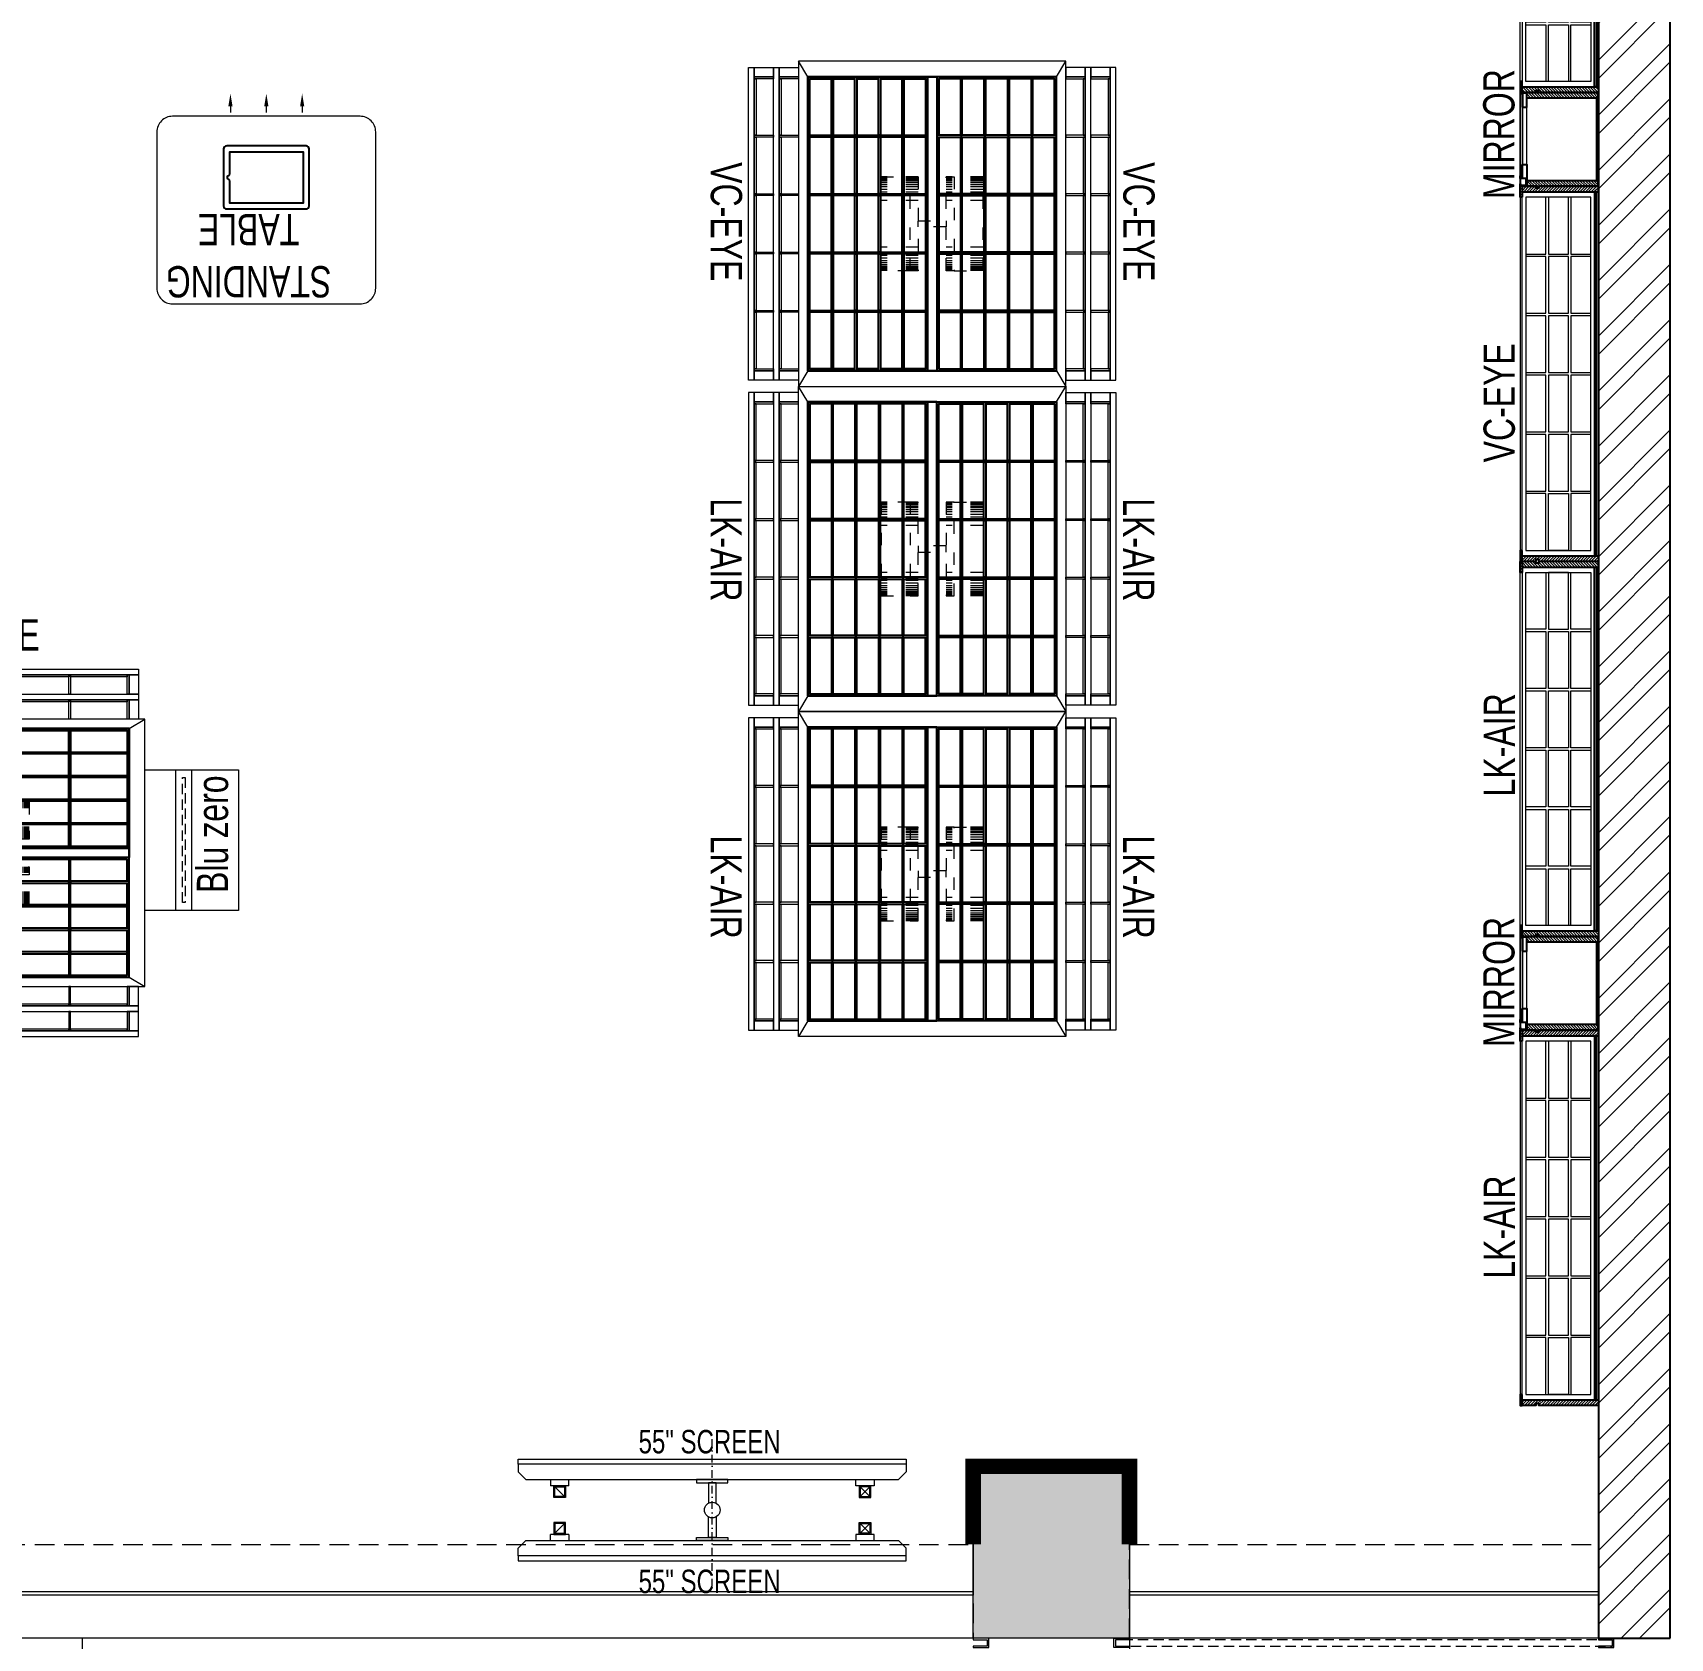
# Model space of a CAD drawing. Header units: feet. Extents: x 9387391 to 9401271, y -6779689 to -6765394.
# Drawn here: x 9396033 to 9401271, y -6774519 to -6769382 of the extents above; entities that cross this region are included whole.
import ezdxf

# ---------------------------------------------------------------- set-up
doc = ezdxf.new("R2010")
doc.units = ezdxf.units.FT
doc.header["$LTSCALE"] = 33
doc.header["$MEASUREMENT"] = 0
for name, pattern in [('ACAD_ISO03W100', [30, 12, -18]), ('D10_DASHED', [0.75, 0.5, -0.25]), ('DASHDOT2', [0.5, 0.25, -0.125, 0, -0.125]), ('HIDDEN', [9.525, 6.35, -3.175]), ('HIDDENX2', [0.75, 0.5, -0.25])]:
    doc.linetypes.add(name, pattern=pattern)
for name, color, linetype, lineweight in [('A-COL', 243, 'Continuous', 9), ('A-Glazing', 4, 'Continuous', 20), ('A-shutter', 8, 'Continuous', 18), ('A-STAIR', 6, 'Continuous', 5), ('beam', 90, 'Continuous', 9), ('column hatch', 5, 'Continuous', 0), ('LENS-DIM', 252, 'Continuous', 5), ('LENS-FURNITURE', 13, 'Continuous', 9), ('LENS-TEXT', 31, 'Continuous', 5), ('LENS_TEXT', 31, 'Continuous', 5), ('LK-EQPMT', 3, 'Continuous', 18), ('LK-FF&E FLOOR', 1, 'Continuous', 9), ('LK-FF&E WALL', 1, 'Continuous', 9), ('LK-IT', 3, 'Continuous', 18), ('LK-MIRROR', 133, 'Continuous', 13), ('LN-ELEVATION-1', 81, 'Continuous', 25), ('LN-ELEVATION-2', 103, 'Continuous', 20), ('LN-ELEVATION-3', 125, 'Continuous', 18), ('LN-ELEVATION-4', 145, 'Continuous', 13), ('LN-ELEVATION-5', 167, 'Continuous', 5), ('LN-HATCH', 251, 'Continuous', 0), ('PLANO-CARPET', 3, 'Continuous', 18), ('PLANO-TXT', 252, 'Continuous', 5), ('rolling shutter', 1, 'Continuous', 5)]:
    doc.layers.add(name, color=color, linetype=linetype, lineweight=lineweight)
doc.layers.add('A-WALL', color=1, linetype='Continuous')
doc.styles.add('LK TXT', font='GILC____.TTF', dxfattribs={"height": 100})
pattern_1 = [(45, (7858054.0837, 3504049.203), (-4.4901280605, 4.4901280605), [])]

# ---------------------------------------------------------------- blocks, each defined once
blk = doc.blocks.new('VC HD 1200')
at = {"layer": 'LN-HATCH', "ltscale": 0.5}
h = blk.add_hatch(dxfattribs=at)
h.set_pattern_fill('ANSI31', color=256, scale=2)
h.set_pattern_definition([(45, (3760859.753, 1795248.936), (-4.490128061, 4.490128061), [])])
h.paths.add_polyline_path([(-1200, 250), (-1200, 60), (-1194, 60), (-1194, 50), (-1200, 50), (-1200, 6), (-1182, 6), (-1182, 250)])
h = blk.add_hatch(dxfattribs=at)
h.set_pattern_fill('ANSI31', color=256, scale=2)
h.set_pattern_definition(pattern_1)
h.paths.add_polyline_path([(0, 250), (0, 60), (-6, 60), (-6, 50), (0, 50), (0, 6), (-18, 6), (-18, 250)])
h = blk.add_hatch(dxfattribs=at)
h.set_pattern_fill('ANSI31', color=256, scale=2)
h.set_pattern_definition([(45, (7858047.0837, 3504049.203), (-4.4901280605, 4.4901280605), [])])
h.paths.add_polyline_path([(-1165, 6), (-1165, 0), (-1200, 0), (-1200, 6)])
h = blk.add_hatch(dxfattribs=at)
h.set_pattern_fill('ANSI31', color=256, scale=2)
h.set_pattern_definition(pattern_1)
h.paths.add_polyline_path([(-28, 6), (-28, 0), (0, 0), (0, 6)])
at = {"layer": 'LN-ELEVATION-1', "ltscale": 0.5}
for points in [[(-1200, 250), (-1200, 60), (-1194, 60), (-1194, 50), (-1200, 50), (-1200, 6), (-1182, 6), (-1182, 250)], [(-18, 238), (-1182, 238), (-1182, 244), (-18, 244)], [(0, 250), (0, 60), (-6, 60), (-6, 50), (0, 50), (0, 6), (-18, 6), (-18, 250)], [(-1165, 6), (-1165, 0), (-1200, 0), (-1200, 6)], [(-35, 6), (-35, 0), (0, 0), (0, 6)]]:
    blk.add_lwpolyline(points, close=True, dxfattribs=at)
at = {"layer": 'LN-ELEVATION-3', "ltscale": 0.5}
for p, q in [((-1182, 250), (-18, 250)), ((-1165, 6), (-35, 6)), ((-35, 0), (-1165, 0))]:
    blk.add_line(p, q, dxfattribs=at)
for points in [[(-1165, 226), (-35, 226), (-35, 18), (-1165, 18)], [(-1165, 226), (-983.3, 226), (-983.3, 162), (-1165, 162)], [(-975.3, 226), (-793.7, 226), (-793.7, 162), (-975.3, 162)], [(-785.7, 226), (-604, 226), (-604, 162), (-785.7, 162)], [(-596, 226), (-414.3, 226), (-414.3, 162), (-596, 162)], [(-406.3, 226), (-224.7, 226), (-224.7, 162), (-406.3, 162)], [(-216.7, 226), (-35, 226), (-35, 162), (-216.7, 162)], [(-1165, 90), (-983.3, 90), (-983.3, 154), (-1165, 154)], [(-975.3, 154), (-793.7, 154), (-793.7, 90), (-975.3, 90)], [(-785.7, 154), (-604, 154), (-604, 90), (-785.7, 90)], [(-596, 154), (-414.3, 154), (-414.3, 90), (-596, 90)], [(-406.3, 154), (-224.7, 154), (-224.7, 90), (-406.3, 90)], [(-216.7, 154), (-35, 154), (-35, 90), (-216.7, 90)], [(-1165, 82), (-983.3, 82), (-983.3, 18), (-1165, 18)], [(-975.3, 82), (-793.7, 82), (-793.7, 18), (-975.3, 18)], [(-785.7, 82), (-604, 82), (-604, 18), (-785.7, 18)], [(-596, 82), (-414.3, 82), (-414.3, 18), (-596, 18)], [(-406.3, 82), (-224.7, 82), (-224.7, 18), (-406.3, 18)], [(-216.7, 82), (-35, 82), (-35, 18), (-216.7, 18)]]:
    blk.add_lwpolyline(points, close=True, dxfattribs=at)
blk = doc.blocks.new('MIRROR')
at = {"layer": 'LN-HATCH', "ltscale": 0.5}
h = blk.add_hatch(dxfattribs=at)
h.set_pattern_fill('ANSI31', color=256, scale=2)
h.set_pattern_definition([(45, (4060433.7416, 1708720.787), (-4.4901280605, 4.4901280605), [])])
h.paths.add_polyline_path([(212.9, 101.3), (230.9, 101.3), (230.9, -127.7), (212.9, -127.7)])
h.paths.add_polyline_path([(230.9, 95.3), (494.9, 95.3), (494.9, 101.3), (230.9, 101.3)])
h.paths.add_polyline_path([(512.9, 101.3), (494.9, 101.3), (494.9, -127.7), (512.9, -127.7)])
at = {"layer": 'Defpoints'}
blk.add_lwpolyline([(512.9, 101.3), (212.9, 101.3), (212.9, -148.7), (512.9, -148.7)], close=True, dxfattribs=at)
at = {"layer": 'LN-ELEVATION-1'}
for points in [[(212.9, 101.3), (230.9, 101.3), (230.9, -127.7), (212.9, -127.7)], [(230.9, 95.3), (494.9, 95.3), (494.9, 101.3), (230.9, 101.3)], [(512.9, 101.3), (494.9, 101.3), (494.9, -127.7), (512.9, -127.7)], [(259.9, -141.7), (259.9, -127.7), (214.9, -127.7), (214.9, -148.7), (223.9, -148.7), (223.9, -147.2), (216.4, -147.2), (216.4, -141.7)], [(442.9, -141.7), (442.9, -127.7), (487.9, -127.7), (487.9, -148.7), (478.9, -148.7), (478.9, -147.2), (486.4, -147.2), (486.4, -141.7)], [(504.9, -148.7), (504.9, -147.2), (509.4, -147.2), (509.4, -129.2), (487.9, -129.2), (487.9, -127.7), (510.9, -127.7), (510.9, -148.7)]]:
    blk.add_lwpolyline(points, close=True, dxfattribs=at)
at = {"layer": 'LN-ELEVATION-2', "color": 4, "lineweight": 0}
blk.add_lwpolyline([(216.4, -141.7), (486.4, -141.7), (486.4, -147.2), (216.4, -147.2)], close=True, dxfattribs=at)
at = {"layer": 'LN-ELEVATION-2'}
blk.add_lwpolyline([(259.9, -141.7), (442.9, -141.7), (442.9, -127.7), (259.9, -127.7)], close=True, dxfattribs=at)
at = {"layer": 'LN-ELEVATION-4', "ltscale": 0.5}
blk.add_line((478.9, -148.7), (223.9, -148.7), dxfattribs=at)
blk = doc.blocks.new('*U52')
at = {"layer": 'A-shutter', "color": 5, "ltscale": 10}
blk.add_lwpolyline([(41046450.5, -1561539.2), (41046450.5, -1561544.2), (41046495.5, -1561544.2), (41046495.5, -1561564.2), (41046450.5, -1561564.2), (41046450.5, -1561569.2), (41046500.5, -1561569.2), (41046500.5, -1561539.2)], close=True, dxfattribs=at)
blk = doc.blocks.new('*U53')
at = {"layer": 'A-shutter', "color": 5, "ltscale": 10}
for points in [[(41038450.5, -1561539.2), (41038450.5, -1561544.2), (41038405.5, -1561544.2), (41038405.5, -1561564.2), (41038450.5, -1561564.2), (41038450.5, -1561569.2), (41038400.5, -1561569.2), (41038400.5, -1561539.2)], [(41039950.5, -1561539.2), (41039950.5, -1561544.2), (41039995.5, -1561544.2), (41039995.5, -1561564.2), (41039950.5, -1561564.2), (41039950.5, -1561569.2), (41040000.5, -1561569.2), (41040000.5, -1561539.2)]]:
    blk.add_lwpolyline(points, close=True, dxfattribs=at)
at = {"layer": 'A-shutter', "color": 5, "linetype": 'HIDDENX2', "ltscale": 2}
blk.add_lwpolyline([(41038405.5, -1561544.2), (41038405.5, -1561564.2), (41039995.5, -1561564.2), (41039995.5, -1561544.2)], close=True, dxfattribs=at)
blk = doc.blocks.new('A$C929adc24')
at = {"layer": 'column hatch'}
h = blk.add_hatch(color=8, dxfattribs=at)
h.dxf.hatch_style = 1
h.paths.add_polyline_path([(-6704.3, -4040.5), (-6704.3, -3765.5), (-7204.3, -3765.5), (-7204.3, -4315.5), (-6704.3, -4315.5)])
h.paths.add_polyline_path([(1795.7, -3765.5), (1295.7, -3765.5), (1295.7, -4315.5), (1795.7, -4315.5)])
at = {"layer": 'LN-HATCH'}
h = blk.add_hatch(dxfattribs=at)
h.set_pattern_fill('ANSI32', color=256, scale=333, angle=180)
h.set_pattern_definition([(225, (-11598462.9, 5496387.65), (88.2999593, -88.2999593), []), (225, (-11598521.77, 5496387.65), (88.2999593, -88.2999593), [])])
h.paths.add_polyline_path([(3525.7, 4579.5), (3525.7, 4809.5), (-9704.3, 4809.5), (-9854.3, 4809.5), (-9854.3, 4579.5), (-9704.3, 4579.5), (3295.7, 4579.5), (3295.7, -4165.5), (3295.7, -4315.5), (3525.7, -4315.5)])
at = {"ltscale": 100}
for p, q in [((1295.7, -4315.5), (-4154.3, -4315.5)), ((3295.7, -4315.5), (1795.7, -4315.5))]:
    blk.add_line(p, q, dxfattribs=at)
at = {"layer": 'A-COL'}
blk.add_line((1295.7, -4040.5), (1295.7, -4165.5), dxfattribs=at)
blk.add_lwpolyline([(1295.7, -3765.5), (1795.7, -3765.5), (1795.7, -4315.5), (1295.7, -4315.5)], close=True, dxfattribs=at)
at = {"layer": 'A-Glazing'}
for points in [[(-4864.3, -4165.5), (1295.7, -4165.5), (1295.7, -4177.5), (-4864.3, -4177.5)], [(1795.7, -4165.5), (3295.7, -4165.5), (3295.7, -4177.5), (1795.7, -4177.5)]]:
    blk.add_lwpolyline(points, close=True, dxfattribs=at)
at = {"layer": 'A-STAIR'}
blk.add_line((-1554.3, -4315.5), (-1554.3, -5045.5), dxfattribs=at)
at = {"layer": 'A-WALL'}
for p, q in [((3525.7, -4315.5), (3525.7, 4579.5)), ((3295.7, -4165.5), (3295.7, -4315.5)), ((3295.7, -4315.5), (3525.7, -4315.5))]:
    blk.add_line(p, q, dxfattribs=at)
blk.add_lwpolyline([(-9704.3, 4579.5), (3295.7, 4579.5), (3295.7, -4165.5)], dxfattribs=at)
at = {"layer": 'beam', "linetype": 'HIDDEN', "ltscale": 0.3}
blk.add_line((1795.7, -4315.5), (1795.7, -4915.5), dxfattribs=at)
for points in [[(-6704.3, -4015.5), (1295.7, -4015.5), (1295.7, -4315.5), (-6704.3, -4315.5)], [(1795.7, -4015.5), (3295.7, -4015.5), (3295.7, -4315.5), (1795.7, -4315.5)]]:
    blk.add_lwpolyline(points, close=True, dxfattribs=at)
at = {"layer": 'rolling shutter'}
for name, p in [('*U52', (-41045154.8, 1557223.7, 51149.5)), ('*U53', (-41036654.8, 1557223.7))]:
    blk.add_blockref(name, p, dxfattribs=at)
blk = doc.blocks.new('55INCH')
at = {"layer": 'LK-EQPMT', "ltscale": 12}
for p, q in [((2111558.8, 1135690.5), (2111583.2, 1135690.5)), ((2111583.2, 1135690.5), (2111607.7, 1135666)), ((2111607.7, 1134473.9), (2111607.7, 1135666)), ((2111607.7, 1135587.9), (2111627.2, 1135587.9)), ((2111627.2, 1135587.9), (2111627.2, 1135529.3)), ((2111627.2, 1135529.3), (2111607.7, 1135529.3)), ((2111627.2, 1134610.6), (2111607.7, 1134610.6)), ((2111627.2, 1134610.6), (2111627.2, 1134552)), ((2111607.7, 1134552), (2111627.2, 1134552)), ((2111558.8, 1134449.5), (2111583.2, 1134449.5)), ((2111583.2, 1134449.5), (2111607.7, 1134473.9))]:
    blk.add_line(p, q, dxfattribs=at)
at = {"layer": 'LK-EQPMT'}
for p, q in [((2111661.6, 1135543.3), (2111631, 1135573.9)), ((2111661.6, 1135573.9), (2111631, 1135543.3)), ((2111661.6, 1134597.1), (2111631, 1134566.5))]:
    blk.add_line(p, q, dxfattribs=at)
at = {"layer": 'LK-EQPMT', "ltscale": 12}
blk.add_lwpolyline([(2111542.6, 1135690.5), (2111558.8, 1135690.5), (2111558.8, 1134449.5), (2111542.6, 1134449.5)], close=True, dxfattribs=at)
at = {"layer": 'LK-EQPMT'}
for points in [[(2111627.2, 1135577.7), (2111627.2, 1135539.5), (2111665.4, 1135539.5), (2111665.4, 1135577.7)], [(2111631, 1135573.9), (2111631, 1135543.3), (2111661.6, 1135543.3), (2111661.6, 1135573.9)], [(2111627.2, 1134562.7), (2111627.2, 1134600.9), (2111665.4, 1134600.9), (2111665.4, 1134562.7)], [(2111631, 1134566.5), (2111631, 1134597.1), (2111661.6, 1134597.1), (2111661.6, 1134566.5)]]:
    blk.add_lwpolyline(points, close=True, dxfattribs=at)
blk = doc.blocks.new('ffgd')
at = {"layer": 'LN-ELEVATION-4', "linetype": 'ACAD_ISO03W100', "ltscale": 0.1}
blk.add_lwpolyline([(0, 47.3), (0, -41.5), (-20, -41.5), (-20, 47.3)], close=True, dxfattribs=at)
at = {"layer": 'LN-ELEVATION-5', "linetype": 'ACAD_ISO03W100', "ltscale": 0.1}
for p, q in [((-159.9, 165.7), (-159.9, 47.3)), ((-159.7, 165.7), (-159.7, 47.3)), ((-159.4, 165.7), (-159.4, 47.3)), ((-159, 165.7), (-159, 47.3)), ((-158.5, 165.7), (-158.5, 47.3)), ((-157.9, 165.7), (-157.9, 47.3)), ((-157.1, 165.7), (-157.1, 47.3)), ((-156.1, 165.7), (-156.1, 47.3)), ((-154.1, 165.7), (-154.1, 47.3)), ((-151.1, 165.7), (-151.1, 47.3)), ((-146.1, 165.7), (-146.1, 47.3)), ((-141.1, 165.7), (-141.1, 47.3)), ((-135.1, 165.7), (-135.1, 47.3)), ((-128.1, 165.7), (-128.1, 47.3)), ((-120.1, 165.7), (-120.1, 47.3)), ((-111.1, 165.7), (-111.1, 47.3)), ((-102.1, 165.7), (-102.1, 47.3)), ((-85, 165.7), (-85, 47.3)), ((65, 165.7), (65, 47.3)), ((82.1, 165.7), (82.1, 47.3)), ((91.1, 165.7), (91.1, 47.3)), ((100.1, 165.7), (100.1, 47.3)), ((108.1, 165.7), (108.1, 47.3)), ((115.1, 165.7), (115.1, 47.3)), ((121.1, 165.7), (121.1, 47.3)), ((126.1, 165.7), (126.1, 47.3)), ((131.1, 165.7), (131.1, 47.3)), ((134.1, 165.7), (134.1, 47.3)), ((136.1, 165.7), (136.1, 47.3)), ((137.1, 165.7), (137.1, 47.3)), ((137.9, 165.7), (137.9, 47.3)), ((138.5, 165.7), (138.5, 47.3)), ((139, 165.7), (139, 47.3)), ((139.4, 165.7), (139.4, 47.3)), ((139.7, 165.7), (139.7, 47.3)), ((139.9, 165.7), (139.9, 47.3)), ((-159.9, -41.5), (-159.9, -159.9)), ((-159.7, -41.5), (-159.7, -159.9)), ((-159.4, -41.5), (-159.4, -159.9)), ((-159, -41.5), (-159, -159.9)), ((-158.5, -41.5), (-158.5, -159.9)), ((-157.9, -41.5), (-157.9, -159.9)), ((-157.1, -41.5), (-157.1, -159.9)), ((-156.1, -41.5), (-156.1, -159.9)), ((-154.1, -41.5), (-154.1, -159.9)), ((-151.1, -41.5), (-151.1, -159.9)), ((-146.1, -41.5), (-146.1, -159.9)), ((-141.1, -41.5), (-141.1, -159.9)), ((-135.1, -41.5), (-135.1, -159.9)), ((-128.1, -41.5), (-128.1, -159.9)), ((-120.1, -41.5), (-120.1, -159.9)), ((-111.1, -41.5), (-111.1, -159.9)), ((-102.1, -41.5), (-102.1, -159.9)), ((-85, -41.5), (-85, -159.9)), ((65, -41.5), (65, -159.9)), ((82.1, -41.5), (82.1, -159.9)), ((91.1, -41.5), (91.1, -159.9)), ((100.1, -41.5), (100.1, -159.9)), ((108.1, -41.5), (108.1, -159.9)), ((115.1, -41.5), (115.1, -159.9)), ((121.1, -41.5), (121.1, -159.9)), ((126.1, -41.5), (126.1, -159.9)), ((131.1, -41.5), (131.1, -159.9)), ((134.1, -41.5), (134.1, -159.9)), ((136.1, -41.5), (136.1, -159.9)), ((137.1, -41.5), (137.1, -159.9)), ((137.9, -41.5), (137.9, -159.9)), ((138.5, -41.5), (138.5, -159.9)), ((139, -41.5), (139, -159.9)), ((139.4, -41.5), (139.4, -159.9)), ((139.7, -41.5), (139.7, -159.9)), ((139.9, -41.5), (139.9, -159.9))]:
    blk.add_line(p, q, dxfattribs=at)
for points in [[(140, 73), (140, 165.7), (-160, 165.7), (-160, 73)], [(140, -67.1), (140, -159.9), (-160, -159.9), (-160, -67.1)]]:
    blk.add_lwpolyline(points, dxfattribs=at)
for points in [[(140, 73), (140, 47.3), (-160, 47.3), (-160, 73)], [(140, -41.5), (140, -67.1), (-160, -67.1), (-160, -41.5)]]:
    blk.add_lwpolyline(points, close=True, dxfattribs=at)
blk = doc.blocks.new('EURO 1040 x 1175')
at = {"layer": 'LN-ELEVATION-1'}
for points in [[(-470, -327.4), (470, -327.4), (470, 467.6), (-470, 467.6)], [(-470, 85.1), (470, 85.1), (470, 467.6), (-470, 467.6)], [(-283.2, 85.1), (-277.2, 85.1), (-277.2, 467.6), (-283.2, 467.6)], [(-96.4, 85.1), (-90.4, 85.1), (-90.4, 467.6), (-96.4, 467.6)], [(90.4, 85.1), (96.4, 85.1), (96.4, 467.6), (90.4, 467.6)], [(277.2, 85.1), (283.2, 85.1), (283.2, 467.6), (277.2, 467.6)], [(-470, 386.6), (-283.2, 386.6), (-283.2, 392.6), (-470, 392.6)], [(-277.2, 386.6), (-96.4, 386.6), (-96.4, 392.6), (-277.2, 392.6)], [(-90.4, 386.6), (90.4, 386.6), (90.4, 392.6), (-90.4, 392.6)], [(96.4, 386.6), (277.2, 386.6), (277.2, 392.6), (96.4, 392.6)], [(283.2, 386.6), (470, 386.6), (470, 392.6), (283.2, 392.6)], [(-470, 311.2), (-283.2, 311.2), (-283.2, 317.2), (-470, 317.2)], [(-277.2, 311.2), (-96.4, 311.2), (-96.4, 317.2), (-277.2, 317.2)], [(-90.4, 311.2), (90.4, 311.2), (90.4, 317.2), (-90.4, 317.2)], [(96.4, 311.2), (277.2, 311.2), (277.2, 317.2), (96.4, 317.2)], [(283.2, 311.2), (470, 311.2), (470, 317.2), (283.2, 317.2)], [(-470, 235.8), (-283.2, 235.8), (-283.2, 241.8), (-470, 241.8)], [(-277.2, 235.8), (-96.4, 235.8), (-96.4, 241.8), (-277.2, 241.8)], [(-90.4, 235.8), (90.4, 235.8), (90.4, 241.8), (-90.4, 241.8)], [(96.4, 235.8), (277.2, 235.8), (277.2, 241.8), (96.4, 241.8)], [(283.2, 235.8), (470, 235.8), (470, 241.8), (283.2, 241.8)], [(-470, 160.4), (-283.2, 160.4), (-283.2, 166.4), (-470, 166.4)], [(-277.2, 160.4), (-96.4, 160.4), (-96.4, 166.4), (-277.2, 166.4)], [(-90.4, 160.4), (90.4, 160.4), (90.4, 166.4), (-90.4, 166.4)], [(96.4, 160.4), (277.2, 160.4), (277.2, 166.4), (96.4, 166.4)], [(283.2, 160.4), (470, 160.4), (470, 166.4), (283.2, 166.4)], [(-470, 85.1), (470, 85.1), (470, 55.1), (-470, 55.1)], [(-470, 55.1), (470, 55.1), (470, -327.4), (-470, -327.4)], [(-283.2, 55.1), (-277.2, 55.1), (-277.2, -327.4), (-283.2, -327.4)], [(-96.4, 55.1), (-90.4, 55.1), (-90.4, -327.4), (-96.4, -327.4)], [(90.4, 55.1), (96.4, 55.1), (96.4, -327.4), (90.4, -327.4)], [(277.2, 55.1), (283.2, 55.1), (283.2, -327.4), (277.2, -327.4)], [(-470, -20.3), (-283.2, -20.3), (-283.2, -26.3), (-470, -26.3)], [(-277.2, -20.3), (-96.4, -20.3), (-96.4, -26.3), (-277.2, -26.3)], [(-90.4, -20.3), (90.4, -20.3), (90.4, -26.3), (-90.4, -26.3)], [(96.4, -20.3), (277.2, -20.3), (277.2, -26.3), (96.4, -26.3)], [(283.2, -20.3), (470, -20.3), (470, -26.3), (283.2, -26.3)], [(-470, -95.7), (-283.2, -95.7), (-283.2, -101.7), (-470, -101.7)], [(-277.2, -95.7), (-96.4, -95.7), (-96.4, -101.7), (-277.2, -101.7)], [(-90.4, -95.7), (90.4, -95.7), (90.4, -101.7), (-90.4, -101.7)], [(96.4, -95.7), (277.2, -95.7), (277.2, -101.7), (96.4, -101.7)], [(283.2, -95.7), (470, -95.7), (470, -101.7), (283.2, -101.7)], [(-470, -171.1), (-283.2, -171.1), (-283.2, -177.1), (-470, -177.1)], [(-277.2, -171.1), (-96.4, -171.1), (-96.4, -177.1), (-277.2, -177.1)], [(-90.4, -171.1), (90.4, -171.1), (90.4, -177.1), (-90.4, -177.1)], [(96.4, -171.1), (277.2, -171.1), (277.2, -177.1), (96.4, -177.1)], [(283.2, -171.1), (470, -171.1), (470, -177.1), (283.2, -177.1)], [(-470, -246.4), (-283.2, -246.4), (-283.2, -252.4), (-470, -252.4)], [(-277.2, -246.4), (-96.4, -246.4), (-96.4, -252.4), (-277.2, -252.4)], [(-90.4, -246.4), (90.4, -246.4), (90.4, -252.4), (-90.4, -252.4)], [(96.4, -246.4), (277.2, -246.4), (277.2, -252.4), (96.4, -252.4)], [(283.2, -246.4), (470, -246.4), (470, -252.4), (283.2, -252.4)]]:
    blk.add_lwpolyline(points, close=True, dxfattribs=at)
for points in [[(-283.2, 461.6), (-464, 461.6), (-464, 317.2)], [(-96.4, 461.6), (-277.2, 461.6)], [(90.4, 461.6), (-90.4, 461.6)], [(277.2, 461.6), (96.4, 461.6)], [(464, 317.2), (464, 461.6), (283.2, 461.6)], [(-464, 311.2), (-464, 241.8)], [(464, 241.8), (464, 311.2)], [(-464, 235.8), (-464, 166.4)], [(464, 166.4), (464, 235.8)], [(-464, 160.4), (-464, 91.1), (-283.2, 91.1)], [(283.2, 91.1), (464, 91.1), (464, 160.4)], [(-277.2, 91.1), (-96.4, 91.1)], [(-90.4, 91.1), (90.4, 91.1)], [(96.4, 91.1), (277.2, 91.1)], [(-464, -20.3), (-464, 49.1), (-283.2, 49.1)], [(-277.2, 49.1), (-96.4, 49.1)], [(-90.4, 49.1), (90.4, 49.1)], [(96.4, 49.1), (277.2, 49.1)], [(283.2, 49.1), (464, 49.1), (464, -20.3)], [(-464, -95.7), (-464, -26.3)], [(464, -26.3), (464, -95.7)], [(-464, -171.1), (-464, -101.7)], [(464, -101.7), (464, -171.1)], [(-283.2, -321.4), (-464, -321.4), (-464, -177.1)], [(464, -177.1), (464, -321.4), (283.2, -321.4)], [(-96.4, -321.4), (-277.2, -321.4)], [(90.4, -321.4), (-90.4, -321.4)], [(277.2, -321.4), (96.4, -321.4)]]:
    blk.add_lwpolyline(points, dxfattribs=at)
at = {"layer": 'LN-ELEVATION-2'}
blk.add_lwpolyline([(-520, -357.4), (520, -357.4), (520, 497.6), (-520, 497.6)], close=True, dxfattribs=at)
for points in [[(-470, 467.6), (-520, 497.6)], [(470, 467.6), (520, 497.6)], [(-470, -327.4), (-520, -357.4)], [(470, -327.4), (520, -357.4)]]:
    blk.add_lwpolyline(points, dxfattribs=at)
at = {"layer": 'LN-ELEVATION-3'}
for points in [[(-500, 559.6), (500, 559.6), (500, 577.6), (-500, 577.6)], [(-500, 497.6), (-470, 497.6), (-470, 559.6), (-500, 559.6)], [(470, 497.6), (500, 497.6), (500, 559.6), (470, 559.6)], [(-500, -357.4), (-470, -357.4), (-470, -419.4), (-500, -419.4)], [(470, -357.4), (500, -357.4), (500, -419.4), (470, -419.4)], [(-500, -419.4), (500, -419.4), (500, -437.4), (-500, -437.4)]]:
    blk.add_lwpolyline(points, close=True, dxfattribs=at)
at = {"layer": 'LN-ELEVATION-4'}
for points in [[(-500, 639.6), (500, 639.6), (500, 657.6), (-500, 657.6)], [(-500, 577.6), (-470, 577.6), (-470, 639.6), (-500, 639.6)], [(470, 577.6), (500, 577.6), (500, 639.6), (470, 639.6)], [(-470, 497.6), (-464, 497.6), (-464, 559.6), (-470, 559.6)], [(-464, 553.6), (-283.2, 553.6), (-283.2, 559.6), (-464, 559.6)], [(-283.2, 497.6), (-277.2, 497.6), (-277.2, 559.6), (-283.2, 559.6)], [(-277.2, 553.6), (-96.4, 553.6), (-96.4, 559.6), (-277.2, 559.6)], [(-96.4, 497.6), (-90.4, 497.6), (-90.4, 559.6), (-96.4, 559.6)], [(-90.4, 553.6), (90.4, 553.6), (90.4, 559.6), (-90.4, 559.6)], [(90.4, 497.6), (96.4, 497.6), (96.4, 559.6), (90.4, 559.6)], [(96.4, 553.6), (277.2, 553.6), (277.2, 559.6), (96.4, 559.6)], [(277.2, 497.6), (283.2, 497.6), (283.2, 559.6), (277.2, 559.6)], [(283.2, 553.6), (464, 553.6), (464, 559.6), (283.2, 559.6)], [(464, 497.6), (470, 497.6), (470, 559.6), (464, 559.6)], [(-470, -357.4), (-464, -357.4), (-464, -419.4), (-470, -419.4)], [(-283.2, -357.4), (-277.2, -357.4), (-277.2, -419.4), (-283.2, -419.4)], [(-96.4, -357.4), (-90.4, -357.4), (-90.4, -419.4), (-96.4, -419.4)], [(90.4, -357.4), (96.4, -357.4), (96.4, -419.4), (90.4, -419.4)], [(277.2, -357.4), (283.2, -357.4), (283.2, -419.4), (277.2, -419.4)], [(464, -357.4), (470, -357.4), (470, -419.4), (464, -419.4)], [(-464, -413.4), (-283.2, -413.4), (-283.2, -419.4), (-464, -419.4)], [(-277.2, -413.4), (-96.4, -413.4), (-96.4, -419.4), (-277.2, -419.4)], [(-90.4, -413.4), (90.4, -413.4), (90.4, -419.4), (-90.4, -419.4)], [(96.4, -413.4), (277.2, -413.4), (277.2, -419.4), (96.4, -419.4)], [(283.2, -413.4), (464, -413.4), (464, -419.4), (283.2, -419.4)], [(-500, -437.4), (-470, -437.4), (-470, -499.4), (-500, -499.4)], [(470, -437.4), (500, -437.4), (500, -499.4), (470, -499.4)], [(-500, -499.4), (500, -499.4), (500, -517.4), (-500, -517.4)]]:
    blk.add_lwpolyline(points, close=True, dxfattribs=at)
at = {"layer": 'LN-ELEVATION-5'}
for points in [[(-470, 577.6), (-464, 577.6), (-464, 639.6), (-470, 639.6)], [(-464, 633.6), (-283.2, 633.6), (-283.2, 639.6), (-464, 639.6)], [(-283.2, 577.6), (-277.2, 577.6), (-277.2, 639.6), (-283.2, 639.6)], [(-277.2, 633.6), (-96.4, 633.6), (-96.4, 639.6), (-277.2, 639.6)], [(-96.4, 577.6), (-90.4, 577.6), (-90.4, 639.6), (-96.4, 639.6)], [(-90.4, 633.6), (90.4, 633.6), (90.4, 639.6), (-90.4, 639.6)], [(90.4, 577.6), (96.4, 577.6), (96.4, 639.6), (90.4, 639.6)], [(96.4, 633.6), (277.2, 633.6), (277.2, 639.6), (96.4, 639.6)], [(277.2, 577.6), (283.2, 577.6), (283.2, 639.6), (277.2, 639.6)], [(283.2, 633.6), (464, 633.6), (464, 639.6), (283.2, 639.6)], [(464, 577.6), (470, 577.6), (470, 639.6), (464, 639.6)], [(-470, -437.4), (-464, -437.4), (-464, -499.4), (-470, -499.4)], [(-283.2, -437.4), (-277.2, -437.4), (-277.2, -499.4), (-283.2, -499.4)], [(-96.4, -437.4), (-90.4, -437.4), (-90.4, -499.4), (-96.4, -499.4)], [(90.4, -437.4), (96.4, -437.4), (96.4, -499.4), (90.4, -499.4)], [(277.2, -437.4), (283.2, -437.4), (283.2, -499.4), (277.2, -499.4)], [(464, -437.4), (470, -437.4), (470, -499.4), (464, -499.4)], [(-464, -493.4), (-283.2, -493.4), (-283.2, -499.4), (-464, -499.4)], [(-277.2, -493.4), (-96.4, -493.4), (-96.4, -499.4), (-277.2, -499.4)], [(-90.4, -493.4), (90.4, -493.4), (90.4, -499.4), (-90.4, -499.4)], [(96.4, -493.4), (277.2, -493.4), (277.2, -499.4), (96.4, -499.4)], [(283.2, -493.4), (464, -493.4), (464, -499.4), (283.2, -499.4)]]:
    blk.add_lwpolyline(points, close=True, dxfattribs=at)
at = {"layer": 'LENS-DIM'}
blk.add_blockref('ffgd', (10, 67.1), dxfattribs=at)
blk = doc.blocks.new('Standing Table 700X600')
at = {"layer": 'LN-ELEVATION-1', "linetype": 'ByBlock', "lineweight": -2}
for p, q in [((-114.7, -32.3), (-114.7, -12)), ((0, -32.3), (0, -12)), ((114.7, -32.3), (114.7, -12))]:
    blk.add_line(p, q, dxfattribs=at)
at = {"layer": 'LN-ELEVATION-1'}
for points in [[(-127.2, 94.5), (126.8, 94.5, 0.414214), (136.8, 104.5), (136.8, 286.5, 0.414214), (126.8, 296.5), (-127.2, 296.5, 0.414214), (-137.2, 286.5), (-137.2, 104.5, 0.414214)], [(117.2, 186), (117.2, 113.5), (-117.8, 113.5), (-117.8, 277.5), (117.2, 277.5), (117.2, 205, 0.327538), (118.6, 203.1, -0.733799), (118.6, 187.9, 0.327538)]]:
    blk.add_lwpolyline(points, format="xyb", close=True, dxfattribs=at)
at = {"layer": 'LN-ELEVATION-1', "linetype": 'ByBlock', "lineweight": -2}
for points in [[(-108.1, -32.3), (-121.4, -32.3), (-114.7, -72.3)], [(6.7, -32.3), (-6.7, -32.3), (0, -72.3)], [(121.4, -32.3), (108.1, -32.3), (114.7, -72.3)]]:
    blk.add_solid(points, dxfattribs=at)
at = {"layer": 'LN-ELEVATION-2'}
blk.add_lwpolyline([(-300, 0), (300, 0, 0.414214), (350, 50), (350, 550, 0.414214), (300, 600), (-300, 600, 0.414214), (-350, 550), (-350, 50, 0.414214)], format="xyb", close=True, dxfattribs=at)
at = {"layer": 'LENS-TEXT', "color": 7, "linetype": 'Continuous', "ltscale": 3, "insert": (56.8, 445.9), "char_height": 100, "width": 783.964, "attachment_point": 5, "style": 'LK TXT'}
blk.add_mtext('STANDING TABLE', dxfattribs=at)
blk = doc.blocks.new('BLUE ZERO')
at = {"layer": 'LENS-FURNITURE', "ltscale": 0.5}
for points in [[(86206.7, 120883.4), (86206.7, 120433.4), (85906.7, 120433.4), (85906.7, 120883.4)], [(86106.7, 120883.4), (86106.7, 120433.4), (86056.7, 120433.4), (86056.7, 120883.4)]]:
    blk.add_lwpolyline(points, close=True, dxfattribs=at)
at = {"layer": 'LENS-FURNITURE', "linetype": 'D10_DASHED', "ltscale": 2}
blk.add_lwpolyline([(86085.7, 120858.4), (86085.7, 120458.4), (86077.7, 120458.4), (86077.7, 120858.4)], close=True, dxfattribs=at)

msp = doc.modelspace()

# ---------------------------------------------------------------- linework, layer by layer
at = {"layer": 'LK-IT', "color": 1, "linetype": 'DASHDOT2', "ltscale": 3}
msp.add_line((9398206.4, -6774353), (9398206.4, -6773864), dxfattribs=at)
at = {"layer": 'LK-IT'}
for points in [[(9398256.4, -6774011.1), (9398156.4, -6774011.1), (9398156.4, -6774021.1), (9398256.4, -6774021.1)], [(9398256.4, -6774205.9), (9398156.4, -6774205.9), (9398156.4, -6774195.9), (9398256.4, -6774195.9)]]:
    msp.add_lwpolyline(points, close=True, dxfattribs=at)
for points in [[(9398218.9, -6774086.8), (9398218.9, -6774021.1), (9398193.9, -6774021.1), (9398193.9, -6774086.8, -0.267949), (9398218.9, -6774086.8, 1)], [(9398218.9, -6774130.1), (9398218.9, -6774195.9), (9398193.9, -6774195.9), (9398193.9, -6774130.1, 0.267949), (9398218.9, -6774130.1, -1)]]:
    msp.add_lwpolyline(points, format="xyb", dxfattribs=at)
at = {"layer": 'LK-IT', "color": 1}
msp.add_circle((9398206.4, -6774108.5), 25, dxfattribs=at)
at = {"layer": 'LK-MIRROR', "linetype": 'ACAD_ISO03W100', "ltscale": 0.05, "const_width": 50}
msp.add_lwpolyline([(9399541, -6774218.7), (9399541, -6773968.7), (9399041, -6773968.7), (9399041, -6774218.7)], dxfattribs=at)

# ---------------------------------------------------------------- block references
at = {"layer": 'LK-FF&E FLOOR'}
for name, p, rotation in [('EURO 1040 x 1175', (9398839.7, -6769993.7), 270), ('Standing Table 700X600', (9396779.7, -6769649.8), 180), ('EURO 1040 x 1175', (9395870.6, -6771936.2), 180), ('BLUE ZERO', (9482597.3, -6651306.8), 180)]:
    msp.add_blockref(name, p, dxfattribs=dict(at, rotation=rotation))
at = {"layer": 'LK-FF&E FLOOR', "xscale": -1, "rotation": 270}
for p in [(9398839.7, -6771033.7), (9398839.7, -6772073.7)]:
    msp.add_blockref('EURO 1040 x 1175', p, dxfattribs=at)
at = {"layer": 'LK-FF&E WALL', "rotation": 270}
for name, p in [('VC HD 1200', (9400791, -6769573.7)), ('MIRROR', (9400939.6, -6769360.8)), ('VC HD 1200', (9400791, -6772273.7)), ('MIRROR', (9400939.6, -6772060.8))]:
    msp.add_blockref(name, p, dxfattribs=at)
at = {"layer": 'LK-FF&E WALL', "xscale": -1, "rotation": 270}
for p in [(9400791, -6769873.7), (9400791, -6772573.7)]:
    msp.add_blockref('VC HD 1200', p, dxfattribs=at)
at = {"layer": 'LK-IT', "rotation": 270}
msp.add_blockref('55INCH', (8263136.4, -4662403.4), dxfattribs=at)
at = {"layer": 'LK-IT', "xscale": -1, "rotation": 270}
msp.add_blockref('55INCH', (8263136.4, -8885813.6), dxfattribs=at)
at = {"layer": 'PLANO-CARPET', "color": 2}
msp.add_blockref('A$C929adc24', (9397745.3, -6770203.2), dxfattribs=at)

# ---------------------------------------------------------------- texts
at = {"layer": 'LENS-TEXT', "color": 0, "linetype": 'Continuous', "ltscale": 3, "char_height": 75, "width": 783.964, "attachment_point": 5, "style": 'LK TXT'}
for insert in [(9398197.9, -6773890.3), (9398197.9, -6774337.3)]:
    msp.add_mtext('\\pt225;55" SCREEN', dxfattribs=dict(at, insert=insert))
at = {"layer": 'LENS_TEXT', "linetype": 'Continuous', "ltscale": 3, "char_height": 100, "width": 324.474, "attachment_point": 5, "rotation": 90, "style": 'LK TXT'}
for insert in [(9400723.3, -6769706.8, 0), (9400723.3, -6772419, 0)]:
    msp.add_mtext('{\\C7;MIRROR}', dxfattribs=dict(at, insert=insert))
at = {"layer": 'PLANO-TXT', "linetype": 'Continuous', "ltscale": 3, "char_height": 100, "attachment_point": 5, "style": 'LK TXT'}
for s, insert, width, rotation in [('VC-EYE ', (9398250.9, -6769987.3, 0), 271.785, 270), ('VC-EYE ', (9399570.5, -6769987.3, 0), 271.785, 270), ('VC-EYE', (9400724.4, -6770566.2, 0), 271.785, 90), ('LK-AIR', (9398250.9, -6771036.7, 0), 271.785, 270), ('LK-AIR', (9399570.5, -6771036.7, 0), 271.785, 270), ('LK-AIR', (9400724.4, -6771660.7, 0), 271.785, 90), ('\\pt800;Blu zero', (9396608.1, -6771946.5), 510.552, 90), ('LK-AIR', (9398250.9, -6772115.6, 0), 271.785, 270), ('LK-AIR', (9399570.5, -6772115.6, 0), 271.785, 270), ('LK-AIR', (9400724.4, -6773203.4, 0), 271.785, 90)]:
    msp.add_mtext(s, dxfattribs=dict(at, insert=insert, width=width, rotation=rotation))
at = {"layer": 'PLANO-TXT', "linetype": 'Continuous', "ltscale": 3, "insert": (9395863.6, -6771309.7, 0), "char_height": 100, "width": 271.785, "attachment_point": 5, "style": 'LK TXT'}
msp.add_mtext('VC-EYE ', dxfattribs=at)

doc.saveas('drawing.dxf')
